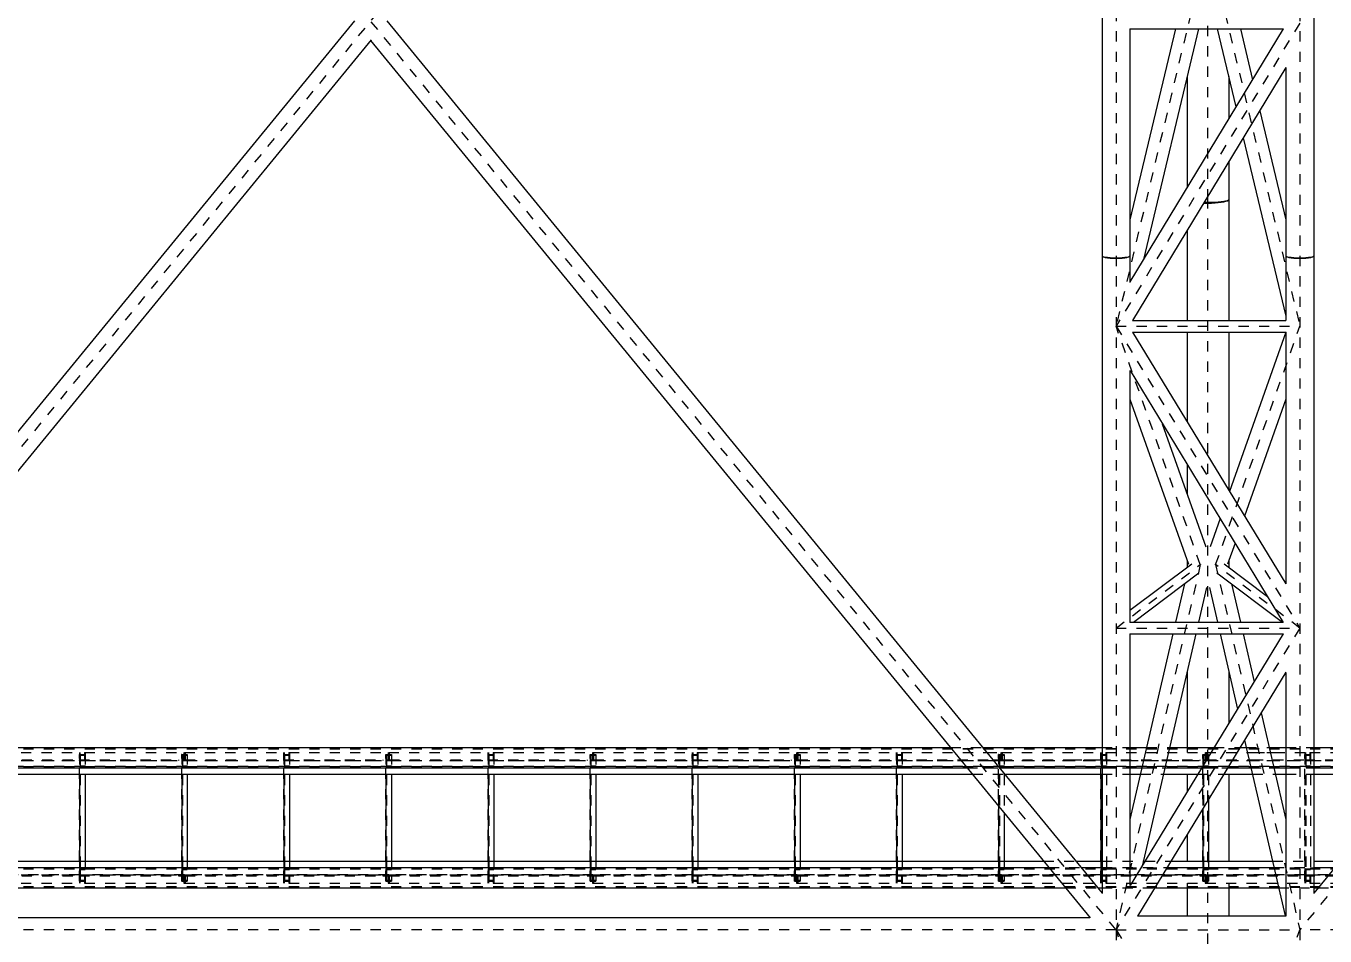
# Model space of a CAD drawing. Header units: millimetres. Extents: x 149919 to 150445, y 136651 to 136866.
# Drawn here: x 150331.19 to 150343.91, y 136691.52 to 136700.43 of the extents above; entities that cross this region are included whole.
import ezdxf

# ---------------------------------------------------------------- set-up
doc = ezdxf.new("R2010")
doc.units = ezdxf.units.MM
doc.header["$LTSCALE"] = 0.25
for name, pattern in [('CENTER', [50.8, 31.75, -6.35, 6.35, -6.35]), ('XKITLINE00', [0]), ('XKITLINE02', [4, 2, -2]), ('XKITLINE03', [6, 3, -1, 1, -1])]:
    doc.linetypes.add(name, pattern=pattern)

# ---------------------------------------------------------------- blocks, each defined once
blk = doc.blocks.new('çatıı')
at = {"color": 8, "linetype": 'CENTER'}
for p, q in [((20005, 4120.6), (18545, 5900.3)), ((20005, 5900.3), (18545, 4120.6)), ((20005, 5900.3), (20005, 4780.4)), ((21645, 5900.3), (20185, 4120.6)), ((20185, 5900.3), (20185, 4780.4)), ((20095, 4835.7), (20095, 5727.1)), ((20087.5, 5056.7), (20005, 4711.5)), ((20102.5, 5056.7), (20185, 4711.5)), ((20185, 5008.4), (20005, 4711.5)), ((20095, 3666.9), (20095, 4835.7)), ((20005, 4780.4), (20005, 3598.6)), ((20185, 4780.4), (20185, 3598.6)), ((20087.5, 4478.1), (20005, 4711.5)), ((20005, 4711.5), (20185, 4711.5)), ((20005, 4711.5), (20185, 4416)), ((20102.5, 4478.1), (20185, 4711.5)), ((20087.5, 4478.1), (20005, 4120.6)), ((20005, 4416), (20087.5, 4478.1)), ((20102.5, 4478.1), (20185, 4120.6)), ((20185, 4416), (20102.5, 4478.1)), ((20185, 4416), (20005, 4120.6)), ((20005, 4416), (20185, 4416)), ((20005, 4120.6), (18545, 4120.6)), ((20087.5, 3887.2), (20005, 4120.6)), ((20005, 4120.6), (20185, 3825.1)), ((20005, 4120.6), (20185, 4120.6)), ((20102.5, 3887.2), (20185, 4120.6)), ((21645, 4120.6), (20185, 4120.6))]:
    blk.add_line(p, q, dxfattribs=at)
at = {"color": 8, "linetype": 'XKITLINE00'}
for p, q in [((19991.3, 5854.6), (19991.3, 4780.4)), ((20198.6, 5854.6), (20198.6, 4780.4)), ((19259.2, 5010.4), (18558.6, 4156.4)), ((19290.8, 5010.4), (19991.3, 4156.4)), ((20018.6, 5002.7), (20018.6, 4780.4)), ((20063.3, 5002.7), (20018.6, 4815.7)), ((20168.8, 5002.7), (20018.6, 4755.1)), ((20018.6, 5002.7), (20169, 5002.7)), ((20085.8, 5002.7), (20031.9, 4776.9)), ((20104.1, 5002.7), (20122.4, 4926.2)), ((20126.7, 5002.7), (20138.6, 4952.9)), ((20899.6, 5010.9), (20198.6, 4156.4)), ((19275.5, 4991.8), (18570.2, 4132.1)), ((19275, 4991.2), (19979.7, 4132.2)), ((20171.3, 4964.8), (20021.1, 4717)), ((20171.3, 4964.8), (20171.3, 4780.4)), ((20074.7, 4956), (20074.7, 4847.5)), ((20115.3, 4956), (20115.3, 4914.5)), ((20145.8, 4922.6), (20171.3, 4815.7)), ((20129.6, 4896), (20171.3, 4721.5)), ((20115.3, 4872.4), (20115.3, 4835.7)), ((20110.5, 4833.9), (20112.6, 4834.3)), ((20111.6, 4834), (20112.1, 4834.2)), ((20112.6, 4834.3), (20114.1, 4834.7)), ((20112.6, 4833.9), (20114.1, 4834.4)), ((20114.1, 4834.7), (20115, 4835.2)), ((20114.1, 4834.4), (20115, 4835.1)), ((20115.3, 4835.7), (20115, 4835.2)), ((20115.3, 4835.7), (20115, 4835.1)), ((20115.3, 4835.7), (20115.3, 4717.2)), ((20090.9, 4832.2), (20091.5, 4832.1)), ((20091.1, 4832.4), (20091.7, 4832.3)), ((20091.4, 4832.9), (20091.5, 4832.9)), ((20091.5, 4832.9), (20095, 4832.9)), ((20091.5, 4832.1), (20095, 4832.1)), ((20091.7, 4832.3), (20095, 4832.3)), ((20095, 4832.9), (20098.5, 4832.9)), ((20095, 4832.3), (20098.3, 4832.3)), ((20095, 4832.1), (20098.5, 4832.1)), ((20098.3, 4832.3), (20101.5, 4832.5)), ((20098.5, 4832.9), (20101.9, 4833)), ((20098.5, 4832.1), (20101.9, 4832.3)), ((20101.5, 4832.5), (20104.6, 4832.7)), ((20101.9, 4833), (20105.1, 4833.2)), ((20101.9, 4832.3), (20105.1, 4832.6)), ((20104.6, 4832.7), (20107.3, 4833.1)), ((20105.1, 4833.2), (20108, 4833.5)), ((20105.1, 4832.6), (20108, 4832.9)), ((20107.3, 4833.1), (20109.6, 4833.5)), ((20108, 4833.5), (20110.5, 4833.9)), ((20108, 4832.9), (20110.5, 4833.4)), ((20109.6, 4833.5), (20111.6, 4834)), ((20110.5, 4833.4), (20112.6, 4833.9)), ((20074.7, 4805.4), (20074.7, 4717.2)), ((19991.3, 4780.4), (19991.7, 4780)), ((19991.3, 4780.4), (19991.3, 4156.2)), ((19991.3, 4780.4), (19991.7, 4779.9)), ((19991.7, 4780), (19992.7, 4779.6)), ((19991.7, 4779.9), (19992.7, 4779.4)), ((19992.7, 4779.6), (19994.3, 4779.3)), ((19992.7, 4779.4), (19994.3, 4778.9)), ((19993, 4779.6), (19993.2, 4779.4)), ((19993.2, 4779.4), (19994.8, 4779)), ((19994.3, 4779.3), (19996.5, 4779)), ((19994.3, 4778.9), (19996.5, 4778.5)), ((19994.8, 4779), (19996.9, 4778.6)), ((19996.5, 4779), (19999.1, 4778.7)), ((19996.5, 4778.5), (19999.1, 4778.3)), ((19996.9, 4778.6), (19999.3, 4778.4)), ((19999.1, 4778.7), (20002, 4778.6)), ((19999.1, 4778.3), (20002, 4778.1)), ((19999.3, 4778.4), (20002.1, 4778.2)), ((20002, 4778.6), (20005, 4778.6)), ((20002, 4778.1), (20005, 4778)), ((20002.1, 4778.2), (20005, 4778.1)), ((20005, 4778.6), (20008, 4778.6)), ((20005, 4778.1), (20007.9, 4778.2)), ((20005, 4778), (20008, 4778.1)), ((20007.9, 4778.2), (20010.7, 4778.4)), ((20008, 4778.6), (20010.9, 4778.7)), ((20008, 4778.1), (20010.9, 4778.3)), ((20010.7, 4778.4), (20013.1, 4778.6)), ((20010.9, 4778.7), (20013.5, 4779)), ((20010.9, 4778.3), (20013.5, 4778.5)), ((20013.1, 4778.6), (20015.2, 4779)), ((20013.5, 4779), (20015.7, 4779.3)), ((20013.5, 4778.5), (20015.7, 4778.9)), ((20015.2, 4779), (20016.8, 4779.4)), ((20015.7, 4779.3), (20017.3, 4779.6)), ((20015.7, 4778.9), (20017.3, 4779.4)), ((20016.8, 4779.4), (20017, 4779.6)), ((20017.3, 4779.6), (20018.3, 4780)), ((20017.3, 4779.4), (20018.3, 4779.9)), ((20018.6, 4780.4), (20018.3, 4780)), ((20018.6, 4780.4), (20018.3, 4779.9)), ((20018.6, 4780.4), (20018.6, 4754.5)), ((20171.3, 4780.4), (20171.7, 4780)), ((20171.3, 4780.4), (20171.3, 4717)), ((20171.3, 4780.4), (20171.7, 4779.9)), ((20171.7, 4780), (20172.7, 4779.6)), ((20171.7, 4779.9), (20172.7, 4779.4)), ((20172.7, 4779.6), (20174.3, 4779.3)), ((20172.7, 4779.4), (20174.3, 4778.9)), ((20173, 4779.6), (20173.2, 4779.4)), ((20173.2, 4779.4), (20174.8, 4779)), ((20174.3, 4779.3), (20176.5, 4779)), ((20174.3, 4778.9), (20176.5, 4778.5)), ((20174.8, 4779), (20176.9, 4778.6)), ((20176.5, 4779), (20179.1, 4778.7)), ((20176.5, 4778.5), (20179.1, 4778.2)), ((20176.9, 4778.6), (20179.3, 4778.3)), ((20179.1, 4778.7), (20182, 4778.6)), ((20179.1, 4778.2), (20182, 4778.1)), ((20179.3, 4778.3), (20182.1, 4778.2)), ((20182, 4778.6), (20185, 4778.5)), ((20182, 4778.1), (20185, 4778)), ((20182.1, 4778.2), (20185, 4778.1)), ((20185, 4778.5), (20188, 4778.6)), ((20185, 4778.1), (20187.9, 4778.2)), ((20185, 4778), (20188, 4778.1)), ((20187.9, 4778.2), (20190.7, 4778.3)), ((20188, 4778.6), (20190.9, 4778.7)), ((20188, 4778.1), (20190.9, 4778.2)), ((20190.7, 4778.3), (20193.1, 4778.6)), ((20190.9, 4778.7), (20193.5, 4779)), ((20190.9, 4778.2), (20193.5, 4778.5)), ((20193.1, 4778.6), (20195.2, 4779)), ((20193.5, 4779), (20195.7, 4779.3)), ((20193.5, 4778.5), (20195.7, 4778.9)), ((20195.2, 4779), (20196.8, 4779.4)), ((20195.7, 4779.3), (20197.3, 4779.6)), ((20195.7, 4778.9), (20197.3, 4779.4)), ((20196.8, 4779.4), (20197, 4779.6)), ((20197.3, 4779.6), (20198.3, 4780)), ((20197.3, 4779.4), (20198.3, 4779.9)), ((20198.6, 4780.4), (20198.3, 4780)), ((20198.6, 4780.4), (20198.3, 4779.9)), ((20198.6, 4780.4), (20198.6, 4156.2)), ((20021.2, 4717.2), (20171.3, 4717.2)), ((20021, 4705.8), (20171.5, 4705.8)), ((20021.2, 4705.8), (20171.4, 4459.4)), ((20074.7, 4705.8), (20074.7, 4618)), ((20115.3, 4705.8), (20115.3, 4551.4)), ((20171.3, 4705.7), (20116.2, 4549.8)), ((20171.3, 4705.8), (20171.3, 4459.4)), ((20018.6, 4668.1), (20018.6, 4421.5)), ((20018.7, 4668.1), (20168.8, 4421.6)), ((20018.6, 4640), (20075.8, 4478.4)), ((20171.3, 4640), (20130.9, 4525.7)), ((20050.3, 4616.1), (20093, 4495.5)), ((20074.7, 4576.1), (20074.7, 4547.2)), ((20106.9, 4523.3), (20097, 4495.5)), ((20121.6, 4499.2), (20114.2, 4478.5)), ((20018.6, 4433.4), (20079.1, 4478.9)), ((20074.7, 4481.5), (20074.7, 4475.6)), ((20111, 4478.8), (20153.4, 4446.9)), ((20115.3, 4481.5), (20115.3, 4475.6)), ((20022, 4421.7), (20086.1, 4470)), ((20103.6, 4470.2), (20168, 4421.7)), ((20071.9, 4459.3), (20063.2, 4421.7)), ((20093.6, 4455.8), (20085.7, 4421.7)), ((20096.4, 4455.7), (20104.3, 4421.7)), ((20118.1, 4459.3), (20126.7, 4421.7)), ((20018.6, 4421.7), (20168.8, 4421.7)), ((20018.5, 4410.3), (20169, 4410.3)), ((20018.6, 4410.3), (20018.6, 4163.9)), ((20060.6, 4410.3), (20018.6, 4228.4)), ((20168.8, 4410.3), (20018.7, 4164)), ((20083.1, 4410.3), (20030.9, 4184)), ((20106.9, 4410.3), (20123.9, 4336.7)), ((20129.4, 4410.3), (20140.2, 4363.4)), ((20171.4, 4372.7), (20025.9, 4133.9)), ((20074.7, 4374), (20074.7, 4294.3)), ((20115.3, 4374), (20115.3, 4322.6)), ((20171.3, 4372.6), (20171.3, 4134)), ((20147.2, 4333), (20171.3, 4228.4)), ((20130.9, 4306.3), (20170.6, 4134.2)), ((20074.7, 4280.5), (20074.7, 4280.3)), ((20115.3, 4280.5), (20115.3, 4280.3)), ((20074.7, 4272.8), (20074.7, 4255.9)), ((20115.3, 4272.8), (20115.3, 4187.8)), ((20074.7, 4214), (20074.7, 4187.8)), ((20074.7, 4180.3), (20074.7, 4180)), ((20115.3, 4180.3), (20115.3, 4180)), ((20074.7, 4166.3), (20074.7, 4134.2)), ((20115.3, 4166.3), (20115.3, 4134.2)), ((18570.7, 4132.7), (19979.2, 4132.7)), ((20026.1, 4134.2), (20171.3, 4134.2))]:
    blk.add_line(p, q, dxfattribs=at)
at = {"color": 116, "linetype": 'XKITLINE02', "true_color": 0x136734}
for p, q in [((17635, 4298.1), (21735, 4298.1)), ((17635, 4297.6), (21735, 4297.6)), ((18892.7, 4294.3), (18990.4, 4294.3)), ((18893.3, 4287.1), (18995.6, 4287.1)), ((18989.7, 4287.1), (18989.7, 4286.3)), ((18989.7, 4287.1), (19092.2, 4287.1)), ((18989.8, 4294.3), (18989.8, 4286.3)), ((18989.8, 4287.1), (18995.6, 4287.1)), ((18990, 4292.3), (18995.5, 4292.3)), ((18990, 4292.3), (18990, 4280.3)), ((18990, 4292.3), (18990, 4168.3)), ((18990, 4292.3), (18990, 4272.8)), ((18990, 4292.3), (18995.5, 4292.3)), ((18990.4, 4294.3), (18990.4, 4287.1)), ((18990.7, 4292.3), (18990.7, 4168.3)), ((18990.7, 4291.2), (18995.5, 4291.6)), ((18990.7, 4291.2), (18990.7, 4281.3)), ((18994.9, 4294.3), (18994.9, 4287.1)), ((18994.9, 4294.3), (19092.7, 4294.3)), ((18995.5, 4294.3), (18995.5, 4286.3)), ((18995.5, 4292.3), (18995.5, 4291.6)), ((18995.5, 4292.3), (18995.5, 4168.3)), ((18995.5, 4292.3), (18995.5, 4272.8)), ((18995.6, 4287.1), (18995.6, 4286.3)), ((19086.9, 4287.1), (19086.9, 4286.3)), ((19090, 4292.3), (19095.5, 4292.3)), ((19090, 4292.3), (19090, 4280.3)), ((19090, 4292.3), (19090, 4168.3)), ((19090, 4292.3), (19090, 4272.8)), ((19090, 4292.3), (19095.5, 4292.3)), ((19090.7, 4292.3), (19090.7, 4168.3)), ((19090.7, 4291.2), (19095.5, 4291.6)), ((19090.7, 4291.2), (19090.7, 4281.3)), ((19092.2, 4294.3), (19092.2, 4287.1)), ((19092.7, 4294.3), (19190.4, 4294.3)), ((19092.7, 4294.3), (19092.7, 4286.3)), ((19092.7, 4294.3), (19092.7, 4286.3)), ((19093.3, 4294.3), (19093.3, 4287.1)), ((19093.3, 4287.1), (19195.6, 4287.1)), ((19095.5, 4292.3), (19095.5, 4291.6)), ((19095.5, 4292.3), (19095.5, 4168.3)), ((19095.5, 4292.3), (19095.5, 4272.8)), ((19098.6, 4287.1), (19098.6, 4286.3)), ((19189.7, 4287.1), (19189.7, 4286.3)), ((19189.7, 4287.1), (19292.2, 4287.1)), ((19189.8, 4294.3), (19189.8, 4286.3)), ((19189.8, 4287.1), (19195.6, 4287.1)), ((19190, 4292.3), (19195.5, 4292.3)), ((19190, 4292.3), (19190, 4280.3)), ((19190, 4292.3), (19190, 4168.3)), ((19190, 4292.3), (19190, 4272.8)), ((19190, 4292.3), (19195.5, 4292.3)), ((19190.4, 4294.3), (19190.4, 4287.1)), ((19190.7, 4292.3), (19190.7, 4168.3)), ((19190.7, 4291.2), (19195.5, 4291.6)), ((19190.7, 4291.2), (19190.7, 4281.3)), ((19194.9, 4294.3), (19194.9, 4287.1)), ((19194.9, 4294.3), (19292.7, 4294.3)), ((19195.5, 4294.3), (19195.5, 4286.3)), ((19195.5, 4292.3), (19195.5, 4291.6)), ((19195.5, 4292.3), (19195.5, 4168.3)), ((19195.5, 4292.3), (19195.5, 4272.8)), ((19195.6, 4287.1), (19195.6, 4286.3)), ((19286.9, 4287.1), (19286.9, 4286.3)), ((19290, 4292.3), (19290, 4168.3)), ((19290, 4292.3), (19290, 4272.8)), ((19290, 4292.3), (19295.5, 4292.3)), ((19290, 4292.3), (19295.5, 4292.3)), ((19290, 4292.3), (19290, 4280.3)), ((19290.7, 4292.3), (19290.7, 4168.3)), ((19290.7, 4291.2), (19295.5, 4291.6)), ((19290.7, 4291.2), (19290.7, 4281.3)), ((19292.2, 4294.3), (19292.2, 4287.1)), ((19292.7, 4294.3), (19390.4, 4294.3)), ((19292.7, 4294.3), (19292.7, 4286.3)), ((19292.7, 4294.3), (19292.7, 4286.3)), ((19293.3, 4294.3), (19293.3, 4287.1)), ((19293.3, 4287.1), (19395.6, 4287.1)), ((19295.5, 4292.3), (19295.5, 4168.3)), ((19295.5, 4292.3), (19295.5, 4272.8)), ((19295.5, 4292.3), (19295.5, 4291.6)), ((19298.6, 4287.1), (19298.6, 4286.3)), ((19389.7, 4287.1), (19389.7, 4286.3)), ((19389.7, 4287.1), (19492.2, 4287.1)), ((19389.8, 4294.3), (19389.8, 4286.3)), ((19389.8, 4287.1), (19395.6, 4287.1)), ((19390, 4292.3), (19390, 4168.3)), ((19390, 4292.3), (19390, 4272.8)), ((19390, 4292.3), (19395.5, 4292.3)), ((19390, 4292.3), (19395.5, 4292.3)), ((19390, 4292.3), (19390, 4280.3)), ((19390.4, 4294.3), (19390.4, 4287.1)), ((19390.7, 4292.3), (19390.7, 4168.3)), ((19390.7, 4291.2), (19395.5, 4291.6)), ((19390.7, 4291.2), (19390.7, 4281.3)), ((19394.9, 4294.3), (19394.9, 4287.1)), ((19394.9, 4294.3), (19492.7, 4294.3)), ((19395.5, 4294.3), (19395.5, 4286.3)), ((19395.5, 4292.3), (19395.5, 4168.3)), ((19395.5, 4292.3), (19395.5, 4272.8)), ((19395.5, 4292.3), (19395.5, 4291.6)), ((19395.6, 4287.1), (19395.6, 4286.3)), ((19486.9, 4287.1), (19486.9, 4286.3)), ((19490, 4292.3), (19490, 4168.3)), ((19490, 4292.3), (19490, 4272.8)), ((19490, 4292.3), (19495.5, 4292.3)), ((19490, 4292.3), (19495.5, 4292.3)), ((19490, 4292.3), (19490, 4280.3)), ((19490.7, 4292.3), (19490.7, 4168.3)), ((19490.7, 4291.2), (19495.5, 4291.6)), ((19490.7, 4291.2), (19490.7, 4281.3)), ((19492.2, 4294.3), (19492.2, 4287.1)), ((19492.7, 4294.3), (19492.7, 4286.3)), ((19492.7, 4294.3), (19590.4, 4294.3)), ((19492.7, 4294.3), (19492.7, 4286.3)), ((19493.3, 4294.3), (19493.3, 4287.1)), ((19493.3, 4287.1), (19595.6, 4287.1)), ((19495.5, 4292.3), (19495.5, 4168.3)), ((19495.5, 4292.3), (19495.5, 4272.8)), ((19495.5, 4292.3), (19495.5, 4291.6)), ((19498.6, 4287.1), (19498.6, 4286.3)), ((19589.7, 4287.1), (19589.7, 4286.3)), ((19589.7, 4287.1), (19692.2, 4287.1)), ((19589.8, 4294.3), (19589.8, 4286.3)), ((19589.8, 4287.1), (19595.6, 4287.1)), ((19590, 4292.3), (19590, 4168.3)), ((19590, 4292.3), (19590, 4272.8)), ((19590, 4292.3), (19595.5, 4292.3)), ((19590, 4292.3), (19595.5, 4292.3)), ((19590, 4292.3), (19590, 4280.3)), ((19590.4, 4294.3), (19590.4, 4287.1)), ((19590.7, 4292.3), (19590.7, 4168.3)), ((19590.7, 4291.2), (19595.5, 4291.6)), ((19590.7, 4291.2), (19590.7, 4281.3)), ((19594.9, 4294.3), (19594.9, 4287.1)), ((19594.9, 4294.3), (19692.7, 4294.3)), ((19595.5, 4294.3), (19595.5, 4286.3)), ((19595.5, 4292.3), (19595.5, 4168.3)), ((19595.5, 4292.3), (19595.5, 4272.8)), ((19595.5, 4292.3), (19595.5, 4291.6)), ((19595.6, 4287.1), (19595.6, 4286.3)), ((19686.9, 4287.1), (19686.9, 4286.3)), ((19690, 4292.3), (19690, 4168.3)), ((19690, 4292.3), (19690, 4272.8)), ((19690, 4292.3), (19695.5, 4292.3)), ((19690, 4292.3), (19695.5, 4292.3)), ((19690, 4292.3), (19690, 4280.3)), ((19690.7, 4292.3), (19690.7, 4168.3)), ((19690.7, 4291.2), (19695.5, 4291.6)), ((19690.7, 4291.2), (19690.7, 4281.3)), ((19692.2, 4294.3), (19692.2, 4287.1)), ((19692.7, 4294.3), (19692.7, 4286.3)), ((19692.7, 4294.3), (19790.4, 4294.3)), ((19692.7, 4294.3), (19692.7, 4286.3)), ((19693.3, 4294.3), (19693.3, 4287.1)), ((19693.3, 4287.1), (19795.6, 4287.1)), ((19695.5, 4292.3), (19695.5, 4168.3)), ((19695.5, 4292.3), (19695.5, 4272.8)), ((19695.5, 4292.3), (19695.5, 4291.6)), ((19698.6, 4287.1), (19698.6, 4286.3)), ((19789.7, 4287.1), (19789.7, 4286.3)), ((19789.7, 4287.1), (19884, 4287.1)), ((19789.8, 4294.3), (19789.8, 4286.3)), ((19789.8, 4287.1), (19795.6, 4287.1)), ((19790, 4292.3), (19790, 4168.3)), ((19790, 4292.3), (19790, 4272.8)), ((19790, 4292.3), (19795.5, 4292.3)), ((19790, 4292.3), (19795.5, 4292.3)), ((19790, 4292.3), (19790, 4280.3)), ((19790.4, 4294.3), (19790.4, 4287.1)), ((19790.7, 4292.3), (19790.7, 4168.3)), ((19790.7, 4291.2), (19795.5, 4291.6)), ((19790.7, 4291.2), (19790.7, 4281.3)), ((19794.9, 4294.3), (19794.9, 4287.1)), ((19794.9, 4294.3), (19878.1, 4294.3)), ((19795.5, 4294.3), (19795.5, 4286.3)), ((19795.5, 4292.3), (19795.5, 4168.3)), ((19795.5, 4292.3), (19795.5, 4272.8)), ((19795.5, 4292.3), (19795.5, 4291.6)), ((19795.6, 4287.1), (19795.6, 4286.3)), ((19842.9, 4299), (19874.4, 4299)), ((19878.1, 4294.3), (19892.7, 4294.3)), ((19884, 4287.1), (19892.2, 4287.1)), ((19886.9, 4287.1), (19886.9, 4286.3)), ((19890, 4292.3), (19890, 4168.3)), ((19890, 4292.3), (19890, 4241.5)), ((19890, 4292.3), (19895.5, 4292.3)), ((19890, 4292.3), (19895.5, 4292.3)), ((19890, 4292.3), (19890, 4280.3)), ((19890.7, 4292.3), (19890.7, 4168.3)), ((19890.7, 4291.2), (19895.5, 4291.6)), ((19890.7, 4291.2), (19890.7, 4281.3)), ((19892.2, 4294.3), (19892.2, 4287.1)), ((19892.7, 4294.3), (19892.7, 4286.3)), ((19892.7, 4294.3), (19990.4, 4294.3)), ((19892.7, 4294.3), (19892.7, 4286.3)), ((19893.3, 4294.3), (19893.3, 4287.1)), ((19893.3, 4287.1), (19991.3, 4287.1)), ((19895.5, 4292.3), (19895.5, 4168.3)), ((19895.5, 4292.3), (19895.5, 4234.8)), ((19895.5, 4292.3), (19895.5, 4291.6)), ((19898.6, 4287.1), (19898.6, 4286.3)), ((19961.6, 4287.1), (19995.6, 4287.1)), ((19989.7, 4287.1), (19989.7, 4286.3)), ((19989.7, 4287.1), (20092.2, 4287.1)), ((19989.8, 4294.3), (19989.8, 4286.3)), ((19990, 4292.3), (19990, 4168.3)), ((19990, 4292.3), (19990, 4272.8)), ((19990, 4292.3), (19995.5, 4292.3)), ((19990, 4292.3), (19995.5, 4292.3)), ((19990, 4292.3), (19990, 4280.3)), ((19990.4, 4294.3), (19990.4, 4287.1)), ((19990.7, 4292.3), (19990.7, 4168.3)), ((19990.7, 4291.2), (19995.5, 4291.6)), ((19990.7, 4291.2), (19990.7, 4281.3)), ((19991.3, 4299), (20018.6, 4299)), ((19994.9, 4294.3), (19994.9, 4287.1)), ((19994.9, 4294.3), (20092.7, 4294.3)), ((19995.5, 4294.3), (19995.5, 4286.3)), ((19995.5, 4292.3), (19995.5, 4168.3)), ((19995.5, 4292.3), (19995.5, 4291.6)), ((19995.6, 4287.1), (19995.6, 4286.3)), ((20034.9, 4299), (20057.4, 4299)), ((20086.9, 4287.1), (20086.9, 4286.3)), ((20090, 4292.3), (20095.5, 4292.3)), ((20090, 4292.3), (20090, 4280.3)), ((20090, 4292.3), (20090, 4168.3)), ((20090, 4292.3), (20090, 4239.1)), ((20090, 4292.3), (20095.5, 4292.3)), ((20090.7, 4292.3), (20090.7, 4168.3)), ((20090.7, 4291.2), (20095.5, 4291.6)), ((20090.7, 4291.2), (20090.7, 4281.3)), ((20092.2, 4294.3), (20092.2, 4287.1)), ((20092.7, 4294.3), (20092.7, 4286.3)), ((20092.7, 4294.3), (20171.3, 4294.3)), ((20092.7, 4294.3), (20092.7, 4286.3)), ((20093.3, 4294.3), (20093.3, 4287.1)), ((20093.3, 4287.1), (20140.4, 4287.1)), ((20095.5, 4292.3), (20095.5, 4291.6)), ((20095.5, 4292.3), (20095.5, 4168.3)), ((20095.5, 4292.3), (20095.5, 4248.2)), ((20098.6, 4287.1), (20098.6, 4286.3)), ((20100.9, 4299), (20126.4, 4299)), ((20132.6, 4299), (20155.1, 4299)), ((20139, 4287.1), (20195.6, 4287.1)), ((20140.2, 4294.3), (20190.4, 4294.3)), ((20171.3, 4299), (20198.6, 4299)), ((20189.7, 4287.1), (20189.7, 4286.3)), ((20189.7, 4287.1), (20292.2, 4287.1)), ((20189.8, 4294.3), (20189.8, 4286.3)), ((20190, 4292.3), (20195.5, 4292.3)), ((20190, 4292.3), (20190, 4280.3)), ((20190, 4292.3), (20190, 4168.3)), ((20190, 4292.3), (20195.5, 4292.3)), ((20190.4, 4294.3), (20190.4, 4287.1)), ((20190.7, 4292.3), (20190.7, 4168.3)), ((20190.7, 4291.2), (20195.5, 4291.6)), ((20190.7, 4291.2), (20190.7, 4281.3)), ((20194.9, 4294.3), (20194.9, 4287.1)), ((20194.9, 4294.3), (20292.7, 4294.3)), ((20195.5, 4294.3), (20195.5, 4286.3)), ((20195.5, 4292.3), (20195.5, 4291.6)), ((20195.5, 4292.3), (20195.5, 4168.3)), ((20195.6, 4287.1), (20195.6, 4286.3)), ((17635, 4280.3), (21735, 4280.3)), ((17635, 4280.3), (21735, 4280.3)), ((17635, 4279.8), (21735, 4279.8)), ((17635, 4279.4), (21735, 4279.4)), ((17635, 4279), (21735, 4279)), ((18892.7, 4286.3), (18995.6, 4286.3)), ((18989.7, 4286.3), (19092.7, 4286.3)), ((18990, 4280.3), (18995.5, 4280.3)), ((18990.7, 4281.3), (18995.5, 4281)), ((18995.5, 4281), (18995.5, 4280.3)), ((19090, 4286.3), (19092.7, 4286.3)), ((19090, 4280.3), (19095.5, 4280.3)), ((19090.7, 4281.3), (19095.5, 4281)), ((19092.7, 4286.3), (19195.6, 4286.3)), ((19095.5, 4281), (19095.5, 4280.3)), ((19189.7, 4286.3), (19292.7, 4286.3)), ((19190, 4280.3), (19195.5, 4280.3)), ((19190.7, 4281.3), (19195.5, 4281)), ((19195.5, 4281), (19195.5, 4280.3)), ((19290, 4286.3), (19292.7, 4286.3)), ((19290, 4280.3), (19295.5, 4280.3)), ((19290.7, 4281.3), (19295.5, 4281)), ((19292.7, 4286.3), (19395.6, 4286.3)), ((19295.5, 4281), (19295.5, 4280.3)), ((19389.7, 4286.3), (19492.7, 4286.3)), ((19390, 4280.3), (19395.5, 4280.3)), ((19390.7, 4281.3), (19395.5, 4281)), ((19395.5, 4281), (19395.5, 4280.3)), ((19490, 4286.3), (19492.7, 4286.3)), ((19490, 4280.3), (19495.5, 4280.3)), ((19490.7, 4281.3), (19495.5, 4281)), ((19492.7, 4286.3), (19595.6, 4286.3)), ((19495.5, 4281), (19495.5, 4280.3)), ((19589.7, 4286.3), (19692.7, 4286.3)), ((19590, 4280.3), (19595.5, 4280.3)), ((19590.7, 4281.3), (19595.5, 4281)), ((19595.5, 4281), (19595.5, 4280.3)), ((19690, 4286.3), (19692.7, 4286.3)), ((19690, 4280.3), (19695.5, 4280.3)), ((19690.7, 4281.3), (19695.5, 4281)), ((19692.7, 4286.3), (19795.6, 4286.3)), ((19695.5, 4281), (19695.5, 4280.3)), ((19789.7, 4286.3), (19892.7, 4286.3)), ((19790, 4280.3), (19795.5, 4280.3)), ((19790.7, 4281.3), (19795.5, 4281)), ((19795.5, 4281), (19795.5, 4280.3)), ((19859.3, 4279), (19890.8, 4279)), ((19884.6, 4286.3), (19892.7, 4286.3)), ((19890, 4280.3), (19895.5, 4280.3)), ((19890.7, 4281.3), (19895.5, 4281)), ((19892.7, 4286.3), (19995.6, 4286.3)), ((19895.5, 4281), (19895.5, 4280.3)), ((19989.7, 4286.3), (20092.7, 4286.3)), ((19990, 4280.3), (19995.5, 4280.3)), ((19990.7, 4281.3), (19995.5, 4281)), ((19991.3, 4279), (20018.6, 4279)), ((19995.5, 4281), (19995.5, 4280.3)), ((19996.5, 4286.3), (20092.7, 4286.3)), ((20030.3, 4279), (20052.8, 4279)), ((20088.7, 4279), (20114.3, 4279)), ((20090, 4280.3), (20095.5, 4280.3)), ((20090.7, 4281.3), (20095.5, 4281)), ((20092.7, 4286.3), (20139.1, 4286.3)), ((20095.5, 4281), (20095.5, 4280.3)), ((20135.5, 4286.3), (20195.6, 4286.3)), ((20137.2, 4279), (20159.7, 4279)), ((20171.3, 4279), (20198.6, 4279)), ((20189.7, 4286.3), (20292.7, 4286.3)), ((20190, 4280.3), (20195.5, 4280.3)), ((20190.7, 4281.3), (20195.5, 4281)), ((20195.5, 4281), (20195.5, 4280.3)), ((20195.7, 4286.3), (20292.7, 4286.3)), ((19864.4, 4272.8), (19895.9, 4272.8)), ((19991.3, 4272.8), (20018.6, 4272.8)), ((20028.9, 4272.8), (20051.4, 4272.8)), ((20085, 4272.8), (20110.5, 4272.8)), ((20138.6, 4272.8), (20161.1, 4272.8)), ((20171.3, 4272.8), (20198.6, 4272.8)), ((19934.1, 4187.8), (19965.6, 4187.8)), ((19991.3, 4187.8), (20031.7, 4187.8)), ((20033.2, 4187.8), (20058.7, 4187.8)), ((20158.3, 4187.8), (20198.6, 4187.8)), ((17635, 4181.1), (21735, 4181.1)), ((17635, 4180.7), (21735, 4180.7)), ((17635, 4180.3), (21735, 4180.3)), ((17635, 4180.2), (21735, 4180.2)), ((18892.7, 4174.3), (18995.6, 4174.3)), ((18893.3, 4173.5), (18995.6, 4173.5)), ((18989.7, 4174.3), (19090, 4174.3)), ((18989.7, 4174.3), (18989.7, 4173.5)), ((18989.7, 4173.5), (19092.2, 4173.5)), ((18989.8, 4174.3), (18989.8, 4166.3)), ((18990, 4180.3), (18995.5, 4180.3)), ((18990, 4180.3), (18990, 4168.3)), ((18990.4, 4173.5), (18990.4, 4166.3)), ((18990.7, 4179.2), (18995.5, 4179.6)), ((18990.7, 4179.2), (18990.7, 4169.3)), ((18994.9, 4173.5), (18994.9, 4166.3)), ((18995.5, 4180.3), (18995.5, 4179.6)), ((18995.5, 4174.3), (18995.5, 4166.3)), ((18995.6, 4174.3), (18995.6, 4173.5)), ((19086.9, 4174.3), (19092.7, 4174.3)), ((19086.9, 4174.3), (19086.9, 4173.5)), ((19086.9, 4173.5), (19092.2, 4173.5)), ((19090, 4180.3), (19095.5, 4180.3)), ((19090, 4180.3), (19090, 4168.3)), ((19090.7, 4179.2), (19095.5, 4179.6)), ((19090.7, 4179.2), (19090.7, 4169.3)), ((19092.2, 4173.5), (19092.2, 4166.3)), ((19092.7, 4174.3), (19195.6, 4174.3)), ((19092.7, 4174.3), (19092.7, 4166.3)), ((19092.7, 4174.3), (19092.7, 4166.3)), ((19093.3, 4173.5), (19195.6, 4173.5)), ((19093.3, 4173.5), (19093.3, 4166.3)), ((19095.5, 4180.3), (19095.5, 4179.6)), ((19098.6, 4174.3), (19098.6, 4173.5)), ((19189.7, 4174.3), (19290, 4174.3)), ((19189.7, 4174.3), (19189.7, 4173.5)), ((19189.7, 4173.5), (19292.2, 4173.5)), ((19189.8, 4174.3), (19189.8, 4166.3)), ((19190, 4180.3), (19195.5, 4180.3)), ((19190, 4180.3), (19190, 4168.3)), ((19190.4, 4173.5), (19190.4, 4166.3)), ((19190.7, 4179.2), (19195.5, 4179.6)), ((19190.7, 4179.2), (19190.7, 4169.3)), ((19194.9, 4173.5), (19194.9, 4166.3)), ((19195.5, 4180.3), (19195.5, 4179.6)), ((19195.5, 4174.3), (19195.5, 4166.3)), ((19195.6, 4174.3), (19195.6, 4173.5)), ((19286.9, 4174.3), (19292.7, 4174.3)), ((19286.9, 4174.3), (19286.9, 4173.5)), ((19286.9, 4173.5), (19292.2, 4173.5)), ((19290, 4180.3), (19295.5, 4180.3)), ((19290, 4180.3), (19290, 4168.3)), ((19290.7, 4179.2), (19295.5, 4179.6)), ((19290.7, 4179.2), (19290.7, 4169.3)), ((19292.2, 4173.5), (19292.2, 4166.3)), ((19292.7, 4174.3), (19395.6, 4174.3)), ((19292.7, 4174.3), (19292.7, 4166.3)), ((19292.7, 4174.3), (19292.7, 4166.3)), ((19293.3, 4173.5), (19395.6, 4173.5)), ((19293.3, 4173.5), (19293.3, 4166.3)), ((19295.5, 4180.3), (19295.5, 4179.6)), ((19298.6, 4174.3), (19298.6, 4173.5)), ((19389.7, 4174.3), (19490, 4174.3)), ((19389.7, 4174.3), (19389.7, 4173.5)), ((19389.7, 4173.5), (19492.2, 4173.5)), ((19389.8, 4174.3), (19389.8, 4166.3)), ((19390, 4180.3), (19395.5, 4180.3)), ((19390, 4180.3), (19390, 4168.3)), ((19390.4, 4173.5), (19390.4, 4166.3)), ((19390.7, 4179.2), (19395.5, 4179.6)), ((19390.7, 4179.2), (19390.7, 4169.3)), ((19394.9, 4173.5), (19394.9, 4166.3)), ((19395.5, 4180.3), (19395.5, 4179.6)), ((19395.5, 4174.3), (19395.5, 4166.3)), ((19395.6, 4174.3), (19395.6, 4173.5)), ((19486.9, 4174.3), (19492.7, 4174.3)), ((19486.9, 4174.3), (19486.9, 4173.5)), ((19486.9, 4173.5), (19492.2, 4173.5)), ((19490, 4180.3), (19495.5, 4180.3)), ((19490, 4180.3), (19490, 4168.3)), ((19490.7, 4179.2), (19495.5, 4179.6)), ((19490.7, 4179.2), (19490.7, 4169.3)), ((19492.2, 4173.5), (19492.2, 4166.3)), ((19492.7, 4174.3), (19492.7, 4166.3)), ((19492.7, 4174.3), (19595.6, 4174.3)), ((19492.7, 4174.3), (19492.7, 4166.3)), ((19493.3, 4173.5), (19595.6, 4173.5)), ((19493.3, 4173.5), (19493.3, 4166.3)), ((19495.5, 4180.3), (19495.5, 4179.6)), ((19498.6, 4174.3), (19498.6, 4173.5)), ((19589.7, 4174.3), (19690, 4174.3)), ((19589.7, 4174.3), (19589.7, 4173.5)), ((19589.7, 4173.5), (19692.2, 4173.5)), ((19589.8, 4174.3), (19589.8, 4166.3)), ((19590, 4180.3), (19595.5, 4180.3)), ((19590, 4180.3), (19590, 4168.3)), ((19590.4, 4173.5), (19590.4, 4166.3)), ((19590.7, 4179.2), (19595.5, 4179.6)), ((19590.7, 4179.2), (19590.7, 4169.3)), ((19594.9, 4173.5), (19594.9, 4166.3)), ((19595.5, 4180.3), (19595.5, 4179.6)), ((19595.5, 4174.3), (19595.5, 4166.3)), ((19595.6, 4174.3), (19595.6, 4173.5)), ((19686.9, 4174.3), (19692.7, 4174.3)), ((19686.9, 4174.3), (19686.9, 4173.5)), ((19686.9, 4173.5), (19692.2, 4173.5)), ((19690, 4180.3), (19695.5, 4180.3)), ((19690, 4180.3), (19690, 4168.3)), ((19690.7, 4179.2), (19695.5, 4179.6)), ((19690.7, 4179.2), (19690.7, 4169.3)), ((19692.2, 4173.5), (19692.2, 4166.3)), ((19692.7, 4174.3), (19692.7, 4166.3)), ((19692.7, 4174.3), (19795.6, 4174.3)), ((19692.7, 4174.3), (19692.7, 4166.3)), ((19693.3, 4173.5), (19795.6, 4173.5)), ((19693.3, 4173.5), (19693.3, 4166.3)), ((19695.5, 4180.3), (19695.5, 4179.6)), ((19698.6, 4174.3), (19698.6, 4173.5)), ((19789.7, 4174.3), (19890, 4174.3)), ((19789.7, 4174.3), (19789.7, 4173.5)), ((19789.7, 4173.5), (19892.2, 4173.5)), ((19789.8, 4174.3), (19789.8, 4166.3)), ((19790, 4180.3), (19795.5, 4180.3)), ((19790, 4180.3), (19790, 4168.3)), ((19790.4, 4173.5), (19790.4, 4166.3)), ((19790.7, 4179.2), (19795.5, 4179.6)), ((19790.7, 4179.2), (19790.7, 4169.3)), ((19794.9, 4173.5), (19794.9, 4166.3)), ((19795.5, 4180.3), (19795.5, 4179.6)), ((19795.5, 4174.3), (19795.5, 4166.3)), ((19795.6, 4174.3), (19795.6, 4173.5)), ((19886.9, 4174.3), (19892.7, 4174.3)), ((19886.9, 4174.3), (19886.9, 4173.5)), ((19886.9, 4173.5), (19892.2, 4173.5)), ((19890, 4180.3), (19895.5, 4180.3)), ((19890, 4180.3), (19890, 4168.3)), ((19890.7, 4179.2), (19895.5, 4179.6)), ((19890.7, 4179.2), (19890.7, 4169.3)), ((19892.2, 4173.5), (19892.2, 4166.3)), ((19892.7, 4174.3), (19892.7, 4166.3)), ((19892.7, 4174.3), (19995.6, 4174.3)), ((19892.7, 4174.3), (19892.7, 4166.3)), ((19893.3, 4173.5), (19995.6, 4173.5)), ((19893.3, 4173.5), (19893.3, 4166.3)), ((19895.5, 4180.3), (19895.5, 4179.6)), ((19898.6, 4174.3), (19898.6, 4173.5)), ((19939.2, 4181.6), (19970.7, 4181.6)), ((19989.7, 4174.3), (20090, 4174.3)), ((19989.7, 4174.3), (19989.7, 4173.5)), ((19989.7, 4173.5), (20092.2, 4173.5)), ((19989.8, 4174.3), (19989.8, 4166.3)), ((19990, 4180.3), (19995.5, 4180.3)), ((19990, 4180.3), (19990, 4168.3)), ((19990.4, 4173.5), (19990.4, 4166.3)), ((19990.7, 4179.2), (19995.5, 4179.6)), ((19990.7, 4179.2), (19990.7, 4169.3)), ((19991.3, 4181.6), (20054.9, 4181.6)), ((19994.9, 4173.5), (19994.9, 4166.3)), ((19995.5, 4180.3), (19995.5, 4179.6)), ((19995.5, 4174.3), (19995.5, 4166.3)), ((19995.6, 4174.3), (19995.6, 4173.5)), ((20086.9, 4174.3), (20092.7, 4174.3)), ((20086.9, 4174.3), (20086.9, 4173.5)), ((20086.9, 4173.5), (20092.2, 4173.5)), ((20090, 4180.3), (20095.5, 4180.3)), ((20090, 4180.3), (20090, 4168.3)), ((20090.7, 4179.2), (20095.5, 4179.6)), ((20090.7, 4179.2), (20090.7, 4169.3)), ((20092.2, 4173.5), (20092.2, 4166.3)), ((20092.7, 4174.3), (20195.6, 4174.3)), ((20092.7, 4174.3), (20092.7, 4166.3)), ((20092.7, 4174.3), (20092.7, 4166.3)), ((20093.3, 4173.5), (20195.6, 4173.5)), ((20093.3, 4173.5), (20093.3, 4166.3)), ((20095.5, 4180.3), (20095.5, 4179.6)), ((20098.6, 4174.3), (20098.6, 4173.5)), ((20159.7, 4181.6), (20198.6, 4181.6)), ((20189.7, 4174.3), (20292.7, 4174.3)), ((20189.7, 4174.3), (20189.7, 4173.5)), ((20189.7, 4173.5), (20292.2, 4173.5)), ((20189.8, 4174.3), (20189.8, 4166.3)), ((20190, 4180.3), (20195.5, 4180.3)), ((20190, 4180.3), (20190, 4168.3)), ((20190.4, 4173.5), (20190.4, 4166.3)), ((20190.7, 4179.2), (20195.5, 4179.6)), ((20190.7, 4179.2), (20190.7, 4169.3)), ((20194.9, 4173.5), (20194.9, 4166.3)), ((20195.5, 4180.3), (20195.5, 4179.6)), ((20195.5, 4174.3), (20195.5, 4166.3)), ((20195.6, 4174.3), (20195.6, 4173.5)), ((17635, 4163), (21735, 4163)), ((17635, 4162.4), (21735, 4162.4)), ((18892.7, 4166.3), (18990.4, 4166.3)), ((18990, 4168.3), (18995.5, 4168.3)), ((18990, 4168.3), (18995.5, 4168.3)), ((18990.7, 4169.3), (18995.5, 4169)), ((18994.9, 4166.3), (19092.7, 4166.3)), ((18995.5, 4169), (18995.5, 4168.3)), ((19090, 4168.3), (19095.5, 4168.3)), ((19090, 4168.3), (19095.5, 4168.3)), ((19090.7, 4169.3), (19095.5, 4169)), ((19092.2, 4166.3), (19092.7, 4166.3)), ((19092.7, 4166.3), (19190.4, 4166.3)), ((19095.5, 4169), (19095.5, 4168.3)), ((19190, 4168.3), (19195.5, 4168.3)), ((19190, 4168.3), (19195.5, 4168.3)), ((19190.7, 4169.3), (19195.5, 4169)), ((19194.9, 4166.3), (19292.7, 4166.3)), ((19195.5, 4169), (19195.5, 4168.3)), ((19290, 4168.3), (19295.5, 4168.3)), ((19290, 4168.3), (19295.5, 4168.3)), ((19290.7, 4169.3), (19295.5, 4169)), ((19292.2, 4166.3), (19292.7, 4166.3)), ((19292.7, 4166.3), (19390.4, 4166.3)), ((19295.5, 4169), (19295.5, 4168.3)), ((19390, 4168.3), (19395.5, 4168.3)), ((19390, 4168.3), (19395.5, 4168.3)), ((19390.7, 4169.3), (19395.5, 4169)), ((19394.9, 4166.3), (19492.7, 4166.3)), ((19395.5, 4169), (19395.5, 4168.3)), ((19490, 4168.3), (19495.5, 4168.3)), ((19490, 4168.3), (19495.5, 4168.3)), ((19490.7, 4169.3), (19495.5, 4169)), ((19492.2, 4166.3), (19492.7, 4166.3)), ((19492.7, 4166.3), (19590.4, 4166.3)), ((19495.5, 4169), (19495.5, 4168.3)), ((19590, 4168.3), (19595.5, 4168.3)), ((19590, 4168.3), (19595.5, 4168.3)), ((19590.7, 4169.3), (19595.5, 4169)), ((19594.9, 4166.3), (19692.7, 4166.3)), ((19595.5, 4169), (19595.5, 4168.3)), ((19690, 4168.3), (19695.5, 4168.3)), ((19690, 4168.3), (19695.5, 4168.3)), ((19690.7, 4169.3), (19695.5, 4169)), ((19692.2, 4166.3), (19692.7, 4166.3)), ((19692.7, 4166.3), (19790.4, 4166.3)), ((19695.5, 4169), (19695.5, 4168.3)), ((19790, 4168.3), (19795.5, 4168.3)), ((19790, 4168.3), (19795.5, 4168.3)), ((19790.7, 4169.3), (19795.5, 4169)), ((19794.9, 4166.3), (19892.7, 4166.3)), ((19795.5, 4169), (19795.5, 4168.3)), ((19890, 4168.3), (19895.5, 4168.3)), ((19890, 4168.3), (19895.5, 4168.3)), ((19890.7, 4169.3), (19895.5, 4169)), ((19892.2, 4166.3), (19892.7, 4166.3)), ((19892.7, 4166.3), (19990.4, 4166.3)), ((19895.5, 4169), (19895.5, 4168.3)), ((19955.6, 4161.6), (19987.1, 4161.6)), ((19990, 4168.3), (19995.5, 4168.3)), ((19990, 4168.3), (19995.5, 4168.3)), ((19990.7, 4169.3), (19995.5, 4169)), ((19991.3, 4161.6), (20042.8, 4161.6)), ((19994.9, 4166.3), (20092.7, 4166.3)), ((19995.5, 4169), (19995.5, 4168.3)), ((20090, 4168.3), (20095.5, 4168.3)), ((20090, 4168.3), (20095.5, 4168.3)), ((20090.7, 4169.3), (20095.5, 4169)), ((20092.2, 4166.3), (20092.7, 4166.3)), ((20092.7, 4166.3), (20190.4, 4166.3)), ((20095.5, 4169), (20095.5, 4168.3)), ((20164.3, 4161.6), (20198.6, 4161.6)), ((20190, 4168.3), (20195.5, 4168.3)), ((20190, 4168.3), (20195.5, 4168.3)), ((20190.7, 4169.3), (20195.5, 4169)), ((20194.9, 4166.3), (20292.7, 4166.3)), ((20195.5, 4169), (20195.5, 4168.3)), ((20202.9, 4161.6), (20234.4, 4161.6))]:
    blk.add_line(p, q, dxfattribs=at)
at = {"color": 7, "linetype": 'XKITLINE00'}
for p, q in [((18707.1, 4299), (19842.9, 4299)), ((19874.4, 4299), (19991.3, 4299)), ((20018.6, 4299), (20034.9, 4299)), ((20057.4, 4299), (20100.9, 4299)), ((20126.4, 4299), (20132.6, 4299)), ((20155.1, 4299), (20171.3, 4299)), ((20198.6, 4299), (20315.6, 4299)), ((18690.7, 4279), (19859.3, 4279)), ((19890.8, 4279), (19991.3, 4279)), ((20018.6, 4279), (20030.3, 4279)), ((20052.8, 4279), (20088.7, 4279)), ((20114.3, 4279), (20137.2, 4279)), ((20159.7, 4279), (20171.3, 4279)), ((20198.6, 4279), (20299.2, 4279)), ((18685.6, 4272.8), (19864.4, 4272.8)), ((18990, 4272.8), (18990, 4187.8)), ((18995.5, 4272.8), (18995.5, 4187.8)), ((19090, 4272.8), (19090, 4187.8)), ((19095.5, 4272.8), (19095.5, 4187.8)), ((19190, 4272.8), (19190, 4187.8)), ((19195.5, 4272.8), (19195.5, 4187.8)), ((19290, 4272.8), (19290, 4187.8)), ((19295.5, 4272.8), (19295.5, 4187.8)), ((19390, 4272.8), (19390, 4187.8)), ((19395.5, 4272.8), (19395.5, 4187.8)), ((19490, 4272.8), (19490, 4187.8)), ((19495.5, 4272.8), (19495.5, 4187.8)), ((19590, 4272.8), (19590, 4187.8)), ((19595.5, 4272.8), (19595.5, 4187.8)), ((19690, 4272.8), (19690, 4187.8)), ((19695.5, 4272.8), (19695.5, 4187.8)), ((19790, 4272.8), (19790, 4187.8)), ((19795.5, 4272.8), (19795.5, 4187.8)), ((19895.9, 4272.8), (19991.3, 4272.8)), ((19990, 4272.8), (19990, 4187.8)), ((20018.6, 4272.8), (20028.9, 4272.8)), ((20051.4, 4272.8), (20085, 4272.8)), ((20110.5, 4272.8), (20138.6, 4272.8)), ((20161.1, 4272.8), (20171.3, 4272.8)), ((20198.6, 4272.8), (20294.1, 4272.8)), ((19890, 4241.5), (19890, 4187.8)), ((20090, 4239.1), (20090, 4187.8)), ((20095.5, 4248.2), (20095.5, 4187.8)), ((19895.5, 4234.8), (19895.5, 4187.8)), ((18615.9, 4187.8), (19934.1, 4187.8)), ((19965.6, 4187.8), (19991.3, 4187.8)), ((20031.7, 4187.8), (20033.2, 4187.8)), ((20058.7, 4187.8), (20158.3, 4187.8)), ((20198.6, 4187.8), (20224.4, 4187.8)), ((18610.8, 4181.6), (19939.2, 4181.6)), ((19970.7, 4181.6), (19991.3, 4181.6)), ((20054.9, 4181.6), (20159.7, 4181.6)), ((20198.6, 4181.6), (20219.3, 4181.6)), ((18594.4, 4161.6), (19955.6, 4161.6)), ((19987.1, 4161.6), (19991.3, 4161.6)), ((20042.8, 4161.6), (20164.3, 4161.6)), ((20198.6, 4161.6), (20202.9, 4161.6))]:
    blk.add_line(p, q, dxfattribs=at)
at = {"color": 1, "linetype": 'XKITLINE03'}
for p, q in [((18990, 4168.3), (18990, 4292.3)), ((19090, 4168.3), (19090, 4292.3)), ((19190, 4168.3), (19190, 4292.3)), ((19290, 4168.3), (19290, 4292.3)), ((19390, 4168.3), (19390, 4292.3)), ((19490, 4168.3), (19490, 4292.3)), ((19590, 4168.3), (19590, 4292.3)), ((19690, 4168.3), (19690, 4292.3)), ((19790, 4168.3), (19790, 4292.3)), ((19890, 4168.3), (19890, 4292.3)), ((19990, 4168.3), (19990, 4292.3)), ((20090, 4168.3), (20090, 4292.3)), ((20190, 4168.3), (20190, 4292.3)), ((17635, 4286.3), (21735, 4286.3)), ((21735, 4280.3), (17635, 4280.3)), ((18892.7, 4286.3), (18989.8, 4286.3)), ((18995.5, 4286.3), (19092.7, 4286.3)), ((19092.7, 4286.3), (19189.8, 4286.3)), ((19195.5, 4286.3), (19292.7, 4286.3)), ((19292.7, 4286.3), (19389.8, 4286.3)), ((19395.5, 4286.3), (19492.7, 4286.3)), ((19492.7, 4286.3), (19589.8, 4286.3)), ((19595.5, 4286.3), (19692.7, 4286.3)), ((19692.7, 4286.3), (19789.8, 4286.3)), ((19795.5, 4286.3), (19892.7, 4286.3)), ((19892.7, 4286.3), (19989.8, 4286.3)), ((19995.5, 4286.3), (20092.7, 4286.3)), ((20092.7, 4286.3), (20189.8, 4286.3)), ((20195.5, 4286.3), (20292.7, 4286.3)), ((17635, 4180.3), (21735, 4180.3)), ((17635, 4174.3), (21735, 4174.3)), ((18989.8, 4174.3), (18892.7, 4174.3)), ((19092.7, 4174.3), (18995.5, 4174.3)), ((19189.8, 4174.3), (19092.7, 4174.3)), ((19292.7, 4174.3), (19195.5, 4174.3)), ((19389.8, 4174.3), (19292.7, 4174.3)), ((19492.7, 4174.3), (19395.5, 4174.3)), ((19589.8, 4174.3), (19492.7, 4174.3)), ((19692.7, 4174.3), (19595.5, 4174.3)), ((19789.8, 4174.3), (19692.7, 4174.3)), ((19892.7, 4174.3), (19795.5, 4174.3)), ((19989.8, 4174.3), (19892.7, 4174.3)), ((20092.7, 4174.3), (19995.5, 4174.3)), ((20189.8, 4174.3), (20092.7, 4174.3)), ((20292.7, 4174.3), (20195.5, 4174.3))]:
    blk.add_line(p, q, dxfattribs=at)
at = {"color": 8, "linetype": 'XKITLINE00'}
for centre in [(20095, 4835.7), (20095, 4835.7), (20005, 4780.4), (20005, 4780.4), (20185, 4780.4), (20185, 4780.4), (20005, 4711.5), (20005, 4711.5), (20005, 4711.5), (20005, 4711.5), (20005, 4711.5), (20185, 4711.5), (20185, 4711.5), (20185, 4711.5), (20087.5, 4478.1), (20087.5, 4478.1), (20087.5, 4478.1), (20102.5, 4478.1), (20102.5, 4478.1), (20102.5, 4478.1), (20005, 4416), (20005, 4416), (20185, 4416), (20185, 4416), (20185, 4416), (20185, 4416), (20005, 4120.6), (20005, 4120.6), (20005, 4120.6), (20005, 4120.6), (20005, 4120.6), (20005, 4120.6), (20005, 4120.6), (20185, 4120.6), (20185, 4120.6), (20185, 4120.6), (20185, 4120.6), (20185, 4120.6)]:
    blk.add_circle(centre, 0.05, dxfattribs=at)
at = {"color": 1, "linetype": 'XKITLINE00'}
for centre in [(18990, 4292.3), (19090, 4292.3), (19190, 4292.3), (19290, 4292.3), (19390, 4292.3), (19490, 4292.3), (19590, 4292.3), (19690, 4292.3), (19790, 4292.3), (19890, 4292.3), (19990, 4292.3), (20090, 4292.3), (20190, 4292.3), (18989.8, 4286.3), (18990, 4280.3), (18995.5, 4286.3), (19090, 4280.3), (19092.7, 4286.3), (19092.7, 4286.3), (19189.8, 4286.3), (19190, 4280.3), (19195.5, 4286.3), (19290, 4280.3), (19292.7, 4286.3), (19292.7, 4286.3), (19389.8, 4286.3), (19390, 4280.3), (19395.5, 4286.3), (19490, 4280.3), (19492.7, 4286.3), (19492.7, 4286.3), (19589.8, 4286.3), (19590, 4280.3), (19595.5, 4286.3), (19690, 4280.3), (19692.7, 4286.3), (19692.7, 4286.3), (19789.8, 4286.3), (19790, 4280.3), (19795.5, 4286.3), (19890, 4280.3), (19892.7, 4286.3), (19892.7, 4286.3), (19989.8, 4286.3), (19990, 4280.3), (19995.5, 4286.3), (20090, 4280.3), (20092.7, 4286.3), (20092.7, 4286.3), (20189.8, 4286.3), (20190, 4280.3), (20195.5, 4286.3), (18989.8, 4174.3), (18990, 4180.3), (18995.5, 4174.3), (19090, 4180.3), (19092.7, 4174.3), (19092.7, 4174.3), (19189.8, 4174.3), (19190, 4180.3), (19195.5, 4174.3), (19290, 4180.3), (19292.7, 4174.3), (19292.7, 4174.3), (19389.8, 4174.3), (19390, 4180.3), (19395.5, 4174.3), (19490, 4180.3), (19492.7, 4174.3), (19492.7, 4174.3), (19589.8, 4174.3), (19590, 4180.3), (19595.5, 4174.3), (19690, 4180.3), (19692.7, 4174.3), (19692.7, 4174.3), (19789.8, 4174.3), (19790, 4180.3), (19795.5, 4174.3), (19890, 4180.3), (19892.7, 4174.3), (19892.7, 4174.3), (19989.8, 4174.3), (19990, 4180.3), (19995.5, 4174.3), (20090, 4180.3), (20092.7, 4174.3), (20092.7, 4174.3), (20189.8, 4174.3), (20190, 4180.3), (20195.5, 4174.3), (18990, 4168.3), (19090, 4168.3), (19190, 4168.3), (19290, 4168.3), (19390, 4168.3), (19490, 4168.3), (19590, 4168.3), (19690, 4168.3), (19790, 4168.3), (19890, 4168.3), (19990, 4168.3), (20090, 4168.3), (20190, 4168.3)]:
    blk.add_circle(centre, 0.05, dxfattribs=at)

msp = doc.modelspace()

# ---------------------------------------------------------------- block references
at = {"xscale": 0.009999943142843078, "yscale": 0.009999943142843078, "zscale": 0.009999943142843078}
msp.add_blockref('çatıı', (150141.814, 136650.373), dxfattribs=at)

doc.saveas('drawing.dxf')
